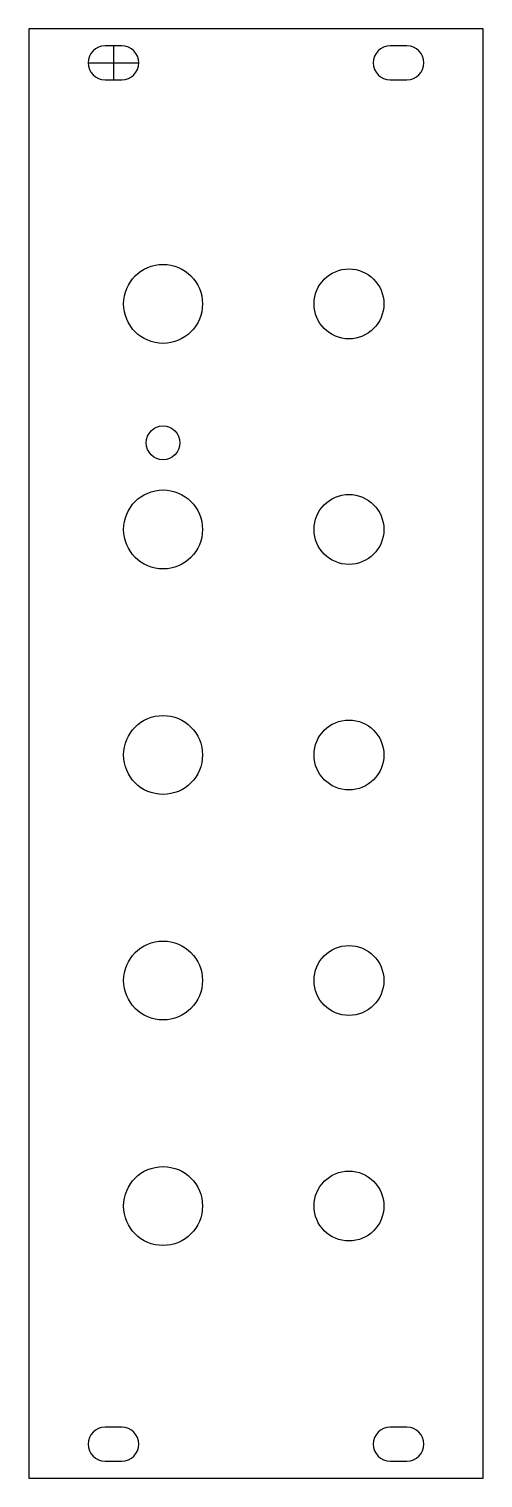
# Model space of a CAD drawing. Extents: x 344 to 385, y 107 to 236.
import ezdxf

# ---------------------------------------------------------------- set-up
doc = ezdxf.new("R2010")
doc.units = 0
doc.header["$MEASUREMENT"] = 0
doc.layers.get('0').update_dxf_attribs({"linetype": 'CONTINUOUS'})

msp = doc.modelspace()

# ---------------------------------------------------------------- linework, layer by layer
for p, q in [((351.85, 234.38), (351.85, 231.38)), ((349.6, 232.88), (354.1, 232.88))]:
    msp.add_line(p, q)
msp.add_lwpolyline([(344.35, 107.38), (384.65, 107.38), (384.65, 235.88), (344.35, 235.88)], close=True)
for points in [[(351.1, 231.38), (352.6, 231.38, 1), (352.6, 234.38), (351.1, 234.38, 1)], [(376.4, 231.38), (377.9, 231.38, 1), (377.9, 234.38), (376.4, 234.38, 1)], [(351.1, 108.88), (352.6, 108.88, 1), (352.6, 111.88), (351.1, 111.88, 1)], [(376.4, 108.88), (377.9, 108.88, 1), (377.9, 111.88), (376.4, 111.88, 1)]]:
    msp.add_lwpolyline(points, format="xyb", close=True)
for centre, radius in [((356.25, 211.5), 3.5), ((372.75, 211.5), 3.1), ((356.25, 199.18), 1.5), ((356.25, 191.5), 3.5), ((372.75, 191.5), 3.1), ((356.25, 171.5), 3.5), ((372.75, 171.5), 3.1), ((356.25, 151.5), 3.5), ((372.75, 151.5), 3.1), ((356.25, 131.5), 3.5), ((372.75, 131.5), 3.1)]:
    msp.add_circle(centre, radius)

doc.saveas('drawing.dxf')
